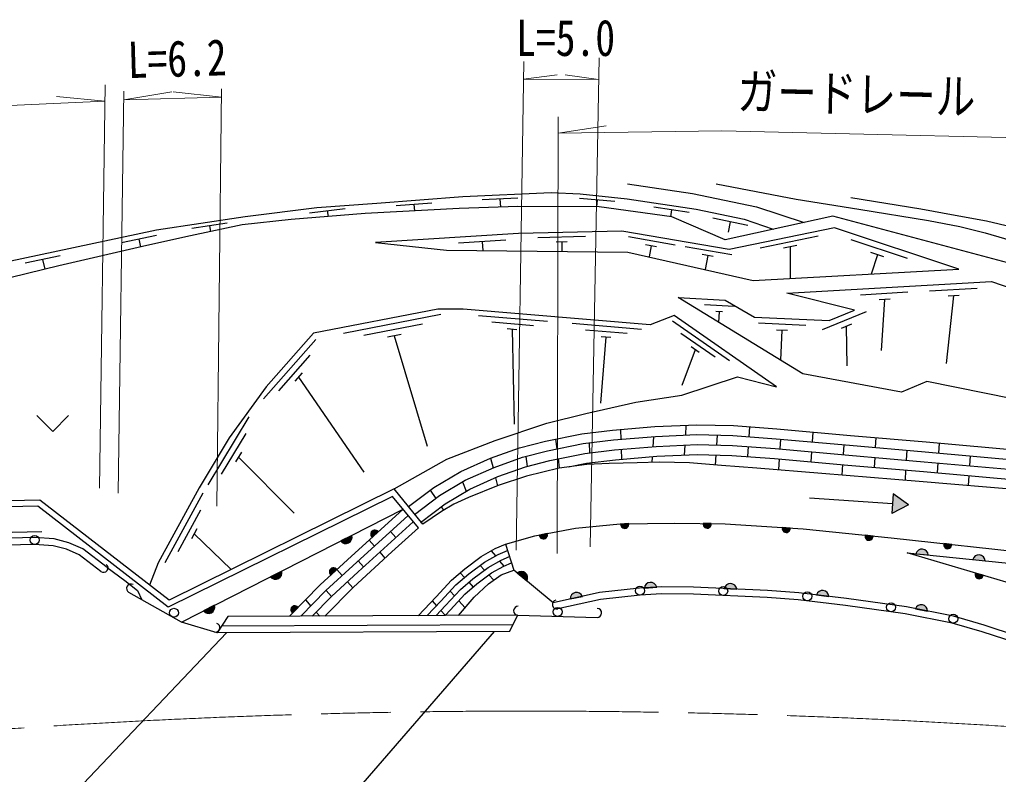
# Model space of a CAD drawing. Units: millimetres at full size, sheet at 1:1000; details may follow other scales. Extents: x 40000 to 680000, y 20000 to 380000.
# Drawn here: x 504442 to 553796, y 293519 to 331553 of the extents above; entities that cross this region are included whole.
import ezdxf
from ezdxf.enums import TextEntityAlignment as Align

# ---------------------------------------------------------------- set-up
doc = ezdxf.new("R2010")
doc.units = ezdxf.units.MM
doc.header["$LTSCALE"] = 1000
doc.linetypes.add('CHAIN', pattern=[18.5, 12, -1.5, 3.5, -1.5])
for name, color, linetype, lineweight in [('M-BGD', 7, 'Continuous', 25), ('M-BMK', 2, 'CHAIN', 13), ('M-STR-HTXT', 7, 'Continuous', 13), ('M-STR-STR1', 1, 'Continuous', 25)]:
    doc.layers.add(name, color=color, linetype=linetype, lineweight=lineweight)
doc.styles.add('ＭＳ ゴシック', font='')
doc.styles.get('ＭＳ ゴシック').set_extended_font_data('MS Gothic')

msp = doc.modelspace()

# ---------------------------------------------------------------- hatches: boundary and pattern name
at = {"layer": 'M-BGD'}
for points in [[(548424, 306658), (549256, 307103), (548491, 307655)], [(535150, 306165, -0.4608), (534966, 305916, -0.4608), (534749, 306136)], [(539309, 306159, -0.4608), (539105, 305927, -0.4608), (538907, 306164)], [(520632, 305281), (521189, 305565, -0.84072)], [(522224, 305470, -0.4608), (522215, 305779, -0.4608), (522521, 305741)], [(531048, 305655, -0.4608), (530894, 305387, -0.4608), (530653, 305581)], [(543303, 305932, -0.4608), (543087, 305710, -0.4608), (542902, 305958)], [(547476, 305530, -0.4608), (547253, 305316, -0.4608), (547077, 305570)], [(551443, 305105, -0.4608), (551218, 304893, -0.4608), (551043, 305148)], [(550258, 304578), (549635, 304641, -0.84072)], [(553125, 304285), (552503, 304348, -0.84072)], [(517100, 303481), (517657, 303766, -0.84072)], [(520140, 303566, -0.4608), (520129, 303875, -0.4608), (520436, 303837)], [(529531, 303673), (530012, 303274, 0.84072)], [(553025, 303552, -0.4608), (552766, 303384, -0.4608), (552640, 303666)], [(536567, 302959), (535943, 302907, -0.84072)], [(540600, 302853), (539974, 302882, -0.84072)], [(532820, 302491), (532208, 302358, -0.84072)], [(545246, 302491), (544624, 302565, -0.84072)], [(550222, 301746), (549608, 301866, -0.84072)], [(513714, 301756), (514271, 302040, -0.84072)], [(518204, 301646, -0.4608), (518177, 301954, -0.4608), (518486, 301932)]]:
    msp.add_hatch(color=256, dxfattribs=at).paths.add_polyline_path(points)

# ---------------------------------------------------------------- linework, layer by layer
for p, q in [((525224, 322306), (523429, 322166)), ((529564, 322552), (527766, 322472)), ((528665, 322512), (528683, 322110)), ((534463, 322384), (532669, 322540)), ((533566, 322462), (533537, 322125)), ((520852, 322023), (519066, 321802)), ((519959, 321913), (519994, 321629)), ((524327, 322236), (524352, 321911)), ((538209, 321835), (536428, 322100)), ((537319, 321968), (537267, 321620)), ((514912, 321303), (513132, 321031)), ((541153, 321182), (539390, 321547)), ((540272, 321365), (540162, 320836)), ((514022, 321167), (514067, 320871)), ((511340, 320679), (509579, 320305)), ((510460, 320492), (510544, 320095)), ((528962, 320432), (526567, 320281)), ((527765, 320356), (527792, 319915)), ((532969, 320615), (530570, 320557)), ((532055, 320353), (531495, 320339)), ((531775, 320346), (531787, 319871)), ((537503, 320188), (535139, 320599)), ((544716, 320641), (541777, 320036)), ((549213, 319514), (546365, 320458)), ((536556, 320109), (536004, 320205)), ((536280, 320157), (536182, 319593)), ((540362, 319692), (537998, 320103)), ((543638, 320174), (542952, 320033)), ((543295, 320103), (543293, 318512)), ((506484, 319650), (504723, 319276)), ((505604, 319463), (505708, 318969)), ((539415, 319613), (538863, 319709)), ((539139, 319661), (539017, 318956)), ((548027, 319591), (547362, 319811)), ((547695, 319701), (547373, 318732)), ((552718, 318009), (550322, 317873)), ((549237, 317811), (546841, 317675)), ((548336, 317460), (547777, 317428)), ((548056, 317444), (547876, 314880)), ((551537, 317641), (551155, 314228)), ((551817, 317657), (551258, 317625)), ((540480, 317092), (538982, 317173)), ((525675, 316687), (520767, 315733)), ((531067, 316338), (527579, 316629)), ((539890, 316824), (539540, 316843)), ((539715, 316833), (539686, 316303)), ((547126, 316822), (544901, 315921)), ((524751, 316201), (521806, 315629)), ((530347, 316127), (528254, 316302)), ((529522, 315925), (529034, 315966)), ((529278, 315945), (529379, 311164)), ((535794, 315943), (532306, 316234)), ((535074, 315732), (532981, 315907)), ((540244, 314365), (537369, 316361)), ((544094, 316145), (541696, 316249)), ((543161, 315885), (542602, 315909)), ((542882, 315897), (542816, 314399)), ((546386, 316199), (545867, 315988)), ((546126, 316093), (546147, 314114)), ((519386, 315436), (516736, 312439)), ((523679, 315688), (522992, 315554)), ((523336, 315621), (525000, 310056)), ((534005, 315551), (533728, 312230)), ((534249, 315530), (533761, 315571)), ((539515, 314543), (537790, 315740)), ((538499, 314920), (537830, 313111)), ((538700, 314780), (538298, 315060)), ((519081, 314638), (517491, 312840)), ((518696, 313750), (518325, 313330)), ((518511, 313540), (521793, 308746)), ((516005, 311532), (513931, 308112)), ((538043, 311115), (538011, 310613)), ((541245, 311035), (541212, 310536)), ((515846, 310693), (514602, 308641)), ((534743, 310903), (534760, 310403)), ((536402, 310537), (536369, 310033)), ((539614, 310614), (539581, 310115)), ((544435, 310772), (544402, 310273)), ((547623, 310489), (547590, 309990)), ((531460, 310414), (531526, 309917)), ((533166, 310223), (533183, 309722)), ((537978, 310111), (537945, 309609)), ((541180, 310037), (541147, 309538)), ((542808, 310416), (542775, 309917)), ((545996, 310130), (545963, 309631)), ((550812, 310210), (550779, 309711)), ((515626, 309750), (515335, 309272)), ((515481, 309511), (518285, 306683)), ((529961, 309541), (530027, 309042)), ((534778, 309903), (534795, 309403)), ((536336, 309528), (536318, 309243)), ((539549, 309615), (539516, 309108)), ((544369, 309774), (544337, 309275)), ((547558, 309491), (547525, 308992)), ((549185, 309851), (549152, 309352)), ((552373, 309570), (552341, 309071)), ((528188, 309453), (528313, 308962)), ((531591, 309420), (531653, 308952)), ((533200, 309220), (533203, 309150)), ((542743, 309418), (542706, 308863)), ((545931, 309132), (545896, 308602)), ((550746, 309212), (550714, 308713)), ((528438, 308470), (528541, 308068)), ((549119, 308853), (549086, 308345)), ((552308, 308572), (552275, 308075)), ((526768, 308256), (526964, 307790)), ((513681, 307687), (511770, 304173)), ((525146, 307837), (525424, 307420)), ((548491, 307655), (548424, 306658)), ((549256, 307103), (548491, 307655)), ((525701, 307003), (525816, 306830)), ((548457, 307157), (544267, 307438)), ((549256, 307103), (548424, 306658)), ((513562, 306841), (512415, 304732)), ((512603, 301190), (523775, 306883)), ((535150, 306165), (534749, 306136)), ((539309, 306159), (538907, 306164)), ((502563, 305687), (505562, 305766)), ((513386, 305889), (513118, 305397)), ((513252, 305643), (515106, 303841)), ((521189, 305565), (520632, 305281)), ((522224, 305470), (522521, 305741)), ((523147, 305760), (523416, 305455)), ((531048, 305655), (530653, 305581)), ((543303, 305932), (542902, 305958)), ((547476, 305530), (547077, 305570)), ((522064, 305324), (522334, 305019)), ((528948, 305121), (529360, 303814)), ((551443, 305105), (551043, 305148)), ((522603, 304714), (522862, 304420)), ((528223, 304781), (528434, 304525)), ((549635, 304641), (550258, 304578)), ((521520, 304278), (521789, 303973)), ((527666, 304054), (527888, 303812)), ((528644, 304269), (528854, 304014)), ((552503, 304348), (553125, 304285)), ((517657, 303766), (517100, 303481)), ((520140, 303566), (520436, 303837)), ((520440, 303840), (520709, 303535)), ((526651, 303681), (526872, 303440)), ((528109, 303571), (528349, 303310)), ((529531, 303673), (530012, 303274)), ((553025, 303552), (552640, 303666)), ((520978, 303230), (521248, 302924)), ((527093, 303200), (527313, 302959)), ((519898, 302791), (520168, 302485)), ((526145, 302753), (526366, 302512)), ((535943, 302907), (536567, 302959)), ((539974, 302882), (540600, 302853)), ((544624, 302565), (545246, 302491)), ((518856, 302310), (519126, 302004)), ((525242, 302258), (525463, 302017)), ((526588, 302271), (526911, 301919)), ((532208, 302358), (532820, 302491)), ((514271, 302040), (513714, 301756)), ((518204, 301646), (518486, 301932)), ((519396, 301698), (519573, 301496)), ((525684, 301777), (525905, 301536)), ((549608, 301866), (550222, 301746)), ((529571, 301539), (533558, 301429))]:
    msp.add_line(p, q, dxfattribs=at)
for points in [[(478264, 303380), (481312, 306439), (483727, 308174), (486916, 312224), (502964, 319179), (511346, 320956), (515812, 321638), (519426, 322085), (522450, 322300), (526797, 322640), (531252, 322836), (532701, 322765), (535070, 322514), (538559, 321995), (540974, 321495), (542440, 320990)], [(535099, 323270), (538372, 322792), (541606, 322113), (544006, 321333)], [(539570, 323270), (543602, 322512), (546756, 321994), (550269, 321435), (551857, 321125), (553122, 320813), (554108, 320518), (555340, 320074), (555854, 319860)], [(546353, 322587), (549885, 322012), (551611, 321700), (553188, 321405), (554469, 321109), (555356, 320879), (555796, 320738)], [(575071, 314436), (565856, 314984), (565105, 315826), (558902, 317454), (556797, 318624), (545441, 321648), (540024, 320459), (537324, 321613), (533663, 322125), (529564, 322143), (526599, 322033), (521869, 321776), (518135, 321483), (515665, 321209), (513066, 320660), (510852, 320166), (506415, 319140), (503176, 318354)], [(574573, 307775), (568897, 309091), (566463, 309639), (564102, 310005), (562327, 310188), (559538, 310389), (556006, 312145), (550186, 313316), (548915, 312786), (543937, 313701), (537656, 317546), (540017, 317418), (541499, 316558), (545269, 316393), (546532, 316906), (543128, 317765), (553450, 318351), (557458, 316979), (558373, 315388), (565774, 313814), (574975, 313155)], [(542606, 313055), (537449, 316635), (536230, 316178), (526805, 316965), (525535, 316965), (519260, 315746), (516869, 313043), (515015, 310478), (513490, 307965), (511433, 304182), (510999, 303055)], [(523328, 307901), (525989, 309412), (528428, 310351), (531019, 311215), (533000, 311697), (535515, 312281), (537827, 312636), (540647, 313550), (542606, 313055)], [(505317, 311597), (506113, 310802), (506908, 311597)], [(524055, 307015), (525337, 307980), (526685, 308789), (528193, 309455), (529652, 309978), (530953, 310311), (532783, 310680), (534338, 310870), (536480, 311045), (538590, 311140), (540436, 311093), (542626, 310935), (546338, 310602), (550146, 310269), (555169, 309825)], [(524355, 306615), (525617, 307565), (526916, 308344), (528378, 308991), (529799, 309500), (531065, 309824), (532863, 310186), (534389, 310373), (536512, 310546), (538595, 310640), (540412, 310594), (542585, 310436), (546294, 310104), (550102, 309771), (555125, 309327)], [(524656, 306216), (525896, 307150), (527146, 307900), (528564, 308526), (529946, 309021), (531176, 309336), (532943, 309692), (534440, 309875), (536543, 310047), (538600, 310139), (540387, 310094), (542545, 309938), (546250, 309606), (550058, 309273), (555081, 308828)], [(532120, 309016), (533023, 309198), (534490, 309378), (536575, 309548), (538605, 309639), (540363, 309595), (542504, 309440), (546206, 309108), (550015, 308775), (555037, 308330)], [(554995, 307842), (549807, 308286), (544888, 308683), (541612, 308953), (539835, 309080), (538217, 309222), (536710, 309254), (535583, 309222), (534171, 309191), (533045, 309143), (531645, 308951), (529995, 308539), (528567, 308079), (527076, 307477), (526335, 307128), (525714, 306772), (524781, 306129)], [(524781, 306129), (523328, 307901), (511978, 302297), (505467, 307339), (485538, 306893), (482437, 305280), (472788, 296827), (466629, 295872), (452963, 293787), (438780, 291422)], [(524549, 305938), (523247, 307527), (511942, 301944), (505368, 307037), (485614, 306595), (482608, 305031), (472834, 296531)], [(518051, 301490), (519606, 303075), (520971, 304328), (523775, 306883)], [(518624, 301492), (519889, 302783), (521245, 304027), (524033, 306568)], [(519196, 301495), (520172, 302490), (521520, 303727), (524292, 306252)], [(528948, 305121), (530429, 305539), (532467, 305922), (534731, 306148), (537483, 306183), (540017, 306150), (543953, 305889), (548394, 305436), (555773, 304634), (555546, 302807), (549189, 304687), (554136, 304182), (560493, 303747), (564813, 303329), (569678, 302840), (574166, 302335)], [(519828, 301497), (521272, 302948), (523208, 304740), (524549, 305938)], [(508859, 303946), (507627, 304879), (506917, 305196), (506189, 305383), (505195, 305456), (500956, 305344), (496679, 305064), (490974, 304725), (481581, 304128)], [(508544, 303746), (507447, 304576), (506801, 304865), (506132, 305036), (505186, 305106), (500972, 304995), (496701, 304715), (490996, 304376), (483797, 303918)], [(524542, 301517), (525448, 302475), (526214, 303311), (526893, 303885), (527712, 304494), (528426, 304895), (528948, 305121)], [(524992, 301519), (525686, 302253), (526440, 303075), (527096, 303630), (527890, 304220), (528571, 304602), (529047, 304808)], [(525443, 301521), (525925, 302031), (526666, 302839), (527299, 303374), (528067, 303946), (528716, 304310), (529145, 304496)], [(525893, 301523), (526163, 301808), (526893, 302604), (527501, 303119), (528245, 303672), (528861, 304017), (529244, 304183)], [(508859, 303946), (509745, 303296), (510389, 302778), (510599, 302324)], [(526580, 301526), (527363, 302458), (528078, 303119), (528722, 303572), (529360, 303814)], [(573911, 298926), (567845, 299473), (558745, 300286), (554756, 300490), (553086, 301039), (551539, 301487), (549157, 301955), (546136, 302385), (543734, 302670), (542151, 302783), (538423, 302953), (536804, 302966), (535707, 302901), (533683, 302679), (531345, 302170), (529360, 303814)], [(514399, 300652), (512603, 301190), (509951, 302691)], [(573885, 298577), (567813, 299124), (558721, 299937), (554691, 300143), (552983, 300705), (551457, 301146), (549099, 301609), (546091, 302038), (543701, 302322), (542131, 302433), (538414, 302603), (536813, 302616), (535736, 302552), (533739, 302333), (531574, 301861)]]:
    msp.add_lwpolyline(points, dxfattribs=at)
msp.add_lwpolyline([(522385, 320316), (525966, 319935), (535112, 319834), (541437, 318412), (551802, 318971), (545527, 321053), (540218, 319961), (534807, 320900), (529599, 320773)], close=True, dxfattribs=at)
for centre in [(505203, 305330), (535723, 302776), (539920, 302759), (544161, 302494), (548385, 301938), (512226, 301663), (531571, 301709), (551519, 301362)]:
    msp.add_circle(centre, 225, dxfattribs=at)
for centre, radius, start, end in [((534952, 306119), 203, 175.2195, 13.1429), ((539108, 306130), 203, 170.2888, 8.2121), ((520886, 305472), 318, 216.8929, 17.1106), ((522351, 305629), 203, 33.3745, 231.2979), ((530856, 305587), 203, 181.6817, 19.6051), ((543101, 305913), 203, 167.2431, 5.1665), ((547273, 305518), 203, 165.2197, 3.1431), ((551240, 305095), 203, 164.838, 2.7614), ((549941, 304555), 318, 4.0639, 164.2817), ((552808, 304262), 318, 4.0639, 164.2817), ((508679, 303925), 225, 232.8688, 52.8688), ((517354, 303672), 318, 216.8929, 17.1106), ((520267, 303725), 203, 33.5931, 231.5165), ((529737, 303431), 318, 330.2499, 130.4677), ((552823, 303579), 203, 154.564, 352.4874), ((510062, 302887), 225, 60.4979, 240.4979), ((536260, 302879), 318, 14.6074, 174.8251), ((540285, 302813), 318, 7.2771, 167.4949), ((532525, 302371), 318, 22.1758, 182.3936), ((544928, 302474), 318, 3.1287, 163.3465), ((531526, 302081), 225, 102.2847, 282.2847), ((549904, 301752), 318, 358.7758, 158.9935), ((513968, 301947), 318, 216.8929, 17.1106), ((518322, 301811), 203, 36.601, 234.5244), ((529577, 301764), 225, 88.4183, 268.4183), ((533565, 301654), 225, 268.4183, 88.4183), ((514316, 300912), 225, 253.3226, 73.3226)]:
    msp.add_arc(centre, radius, start, end, dxfattribs=at)
at = {"layer": 'M-BMK'}
msp.add_arc((529978, -83290), 380000, 83.41462, 95.1215, dxfattribs=at)
at = {"layer": 'M-STR-HTXT'}
for p, q in [((529487, 304813), (529868, 329436)), ((533216, 304994), (533659, 329620)), ((529854, 328549), (531548, 328777)), ((533640, 328527), (531948, 328775)), ((508478, 307942), (508757, 328261)), ((529854, 328549), (533640, 328527)), ((509414, 307695), (509703, 327943)), ((509697, 327502), (512117, 327915)), ((514619, 327647), (512178, 327917)), ((514386, 307029), (514623, 328058)), ((508746, 327444), (506302, 327676)), ((509697, 327502), (514619, 327647)), ((531549, 304646), (531600, 326651)), ((531598, 325825), (534023, 326205))]:
    msp.add_line(p, q, dxfattribs=at)
for points in [[(481963, 325858), (493379, 326666), (502456, 327162), (508746, 327444)], [(531598, 325825), (539858, 325953), (561312, 325447), (575802, 324123)]]:
    msp.add_lwpolyline(points, dxfattribs=at)
at = {"layer": 'M-STR-STR1'}
for p, q in [((514938, 301476), (514399, 300652)), ((529571, 301539), (514938, 301476)), ((529138, 300715), (529571, 301539)), ((506742, 292097), (514873, 300654)), ((529138, 300715), (514399, 300652)), ((529318, 301058), (514624, 300995)), ((528378, 300712), (521306, 292566))]:
    msp.add_line(p, q, dxfattribs=at)

# ---------------------------------------------------------------- texts
at = {"layer": 'M-STR-HTXT', "style": 'ＭＳ ゴシック', "width": 0.8}
msp.add_text('L=5.0', height=1833, dxfattribs=at).set_placement((531975, 329170), align=Align.BOTTOM_CENTER)
for s, rotation, p in [('L=6.2', 1.69, (512427, 328127)), ('ガードレール\u3000L=43.0', 358.647, (550598, 326245))]:
    msp.add_text(s, height=1833, rotation=rotation, dxfattribs=at).set_placement(p, align=Align.BOTTOM_CENTER)

doc.saveas('drawing.dxf')
